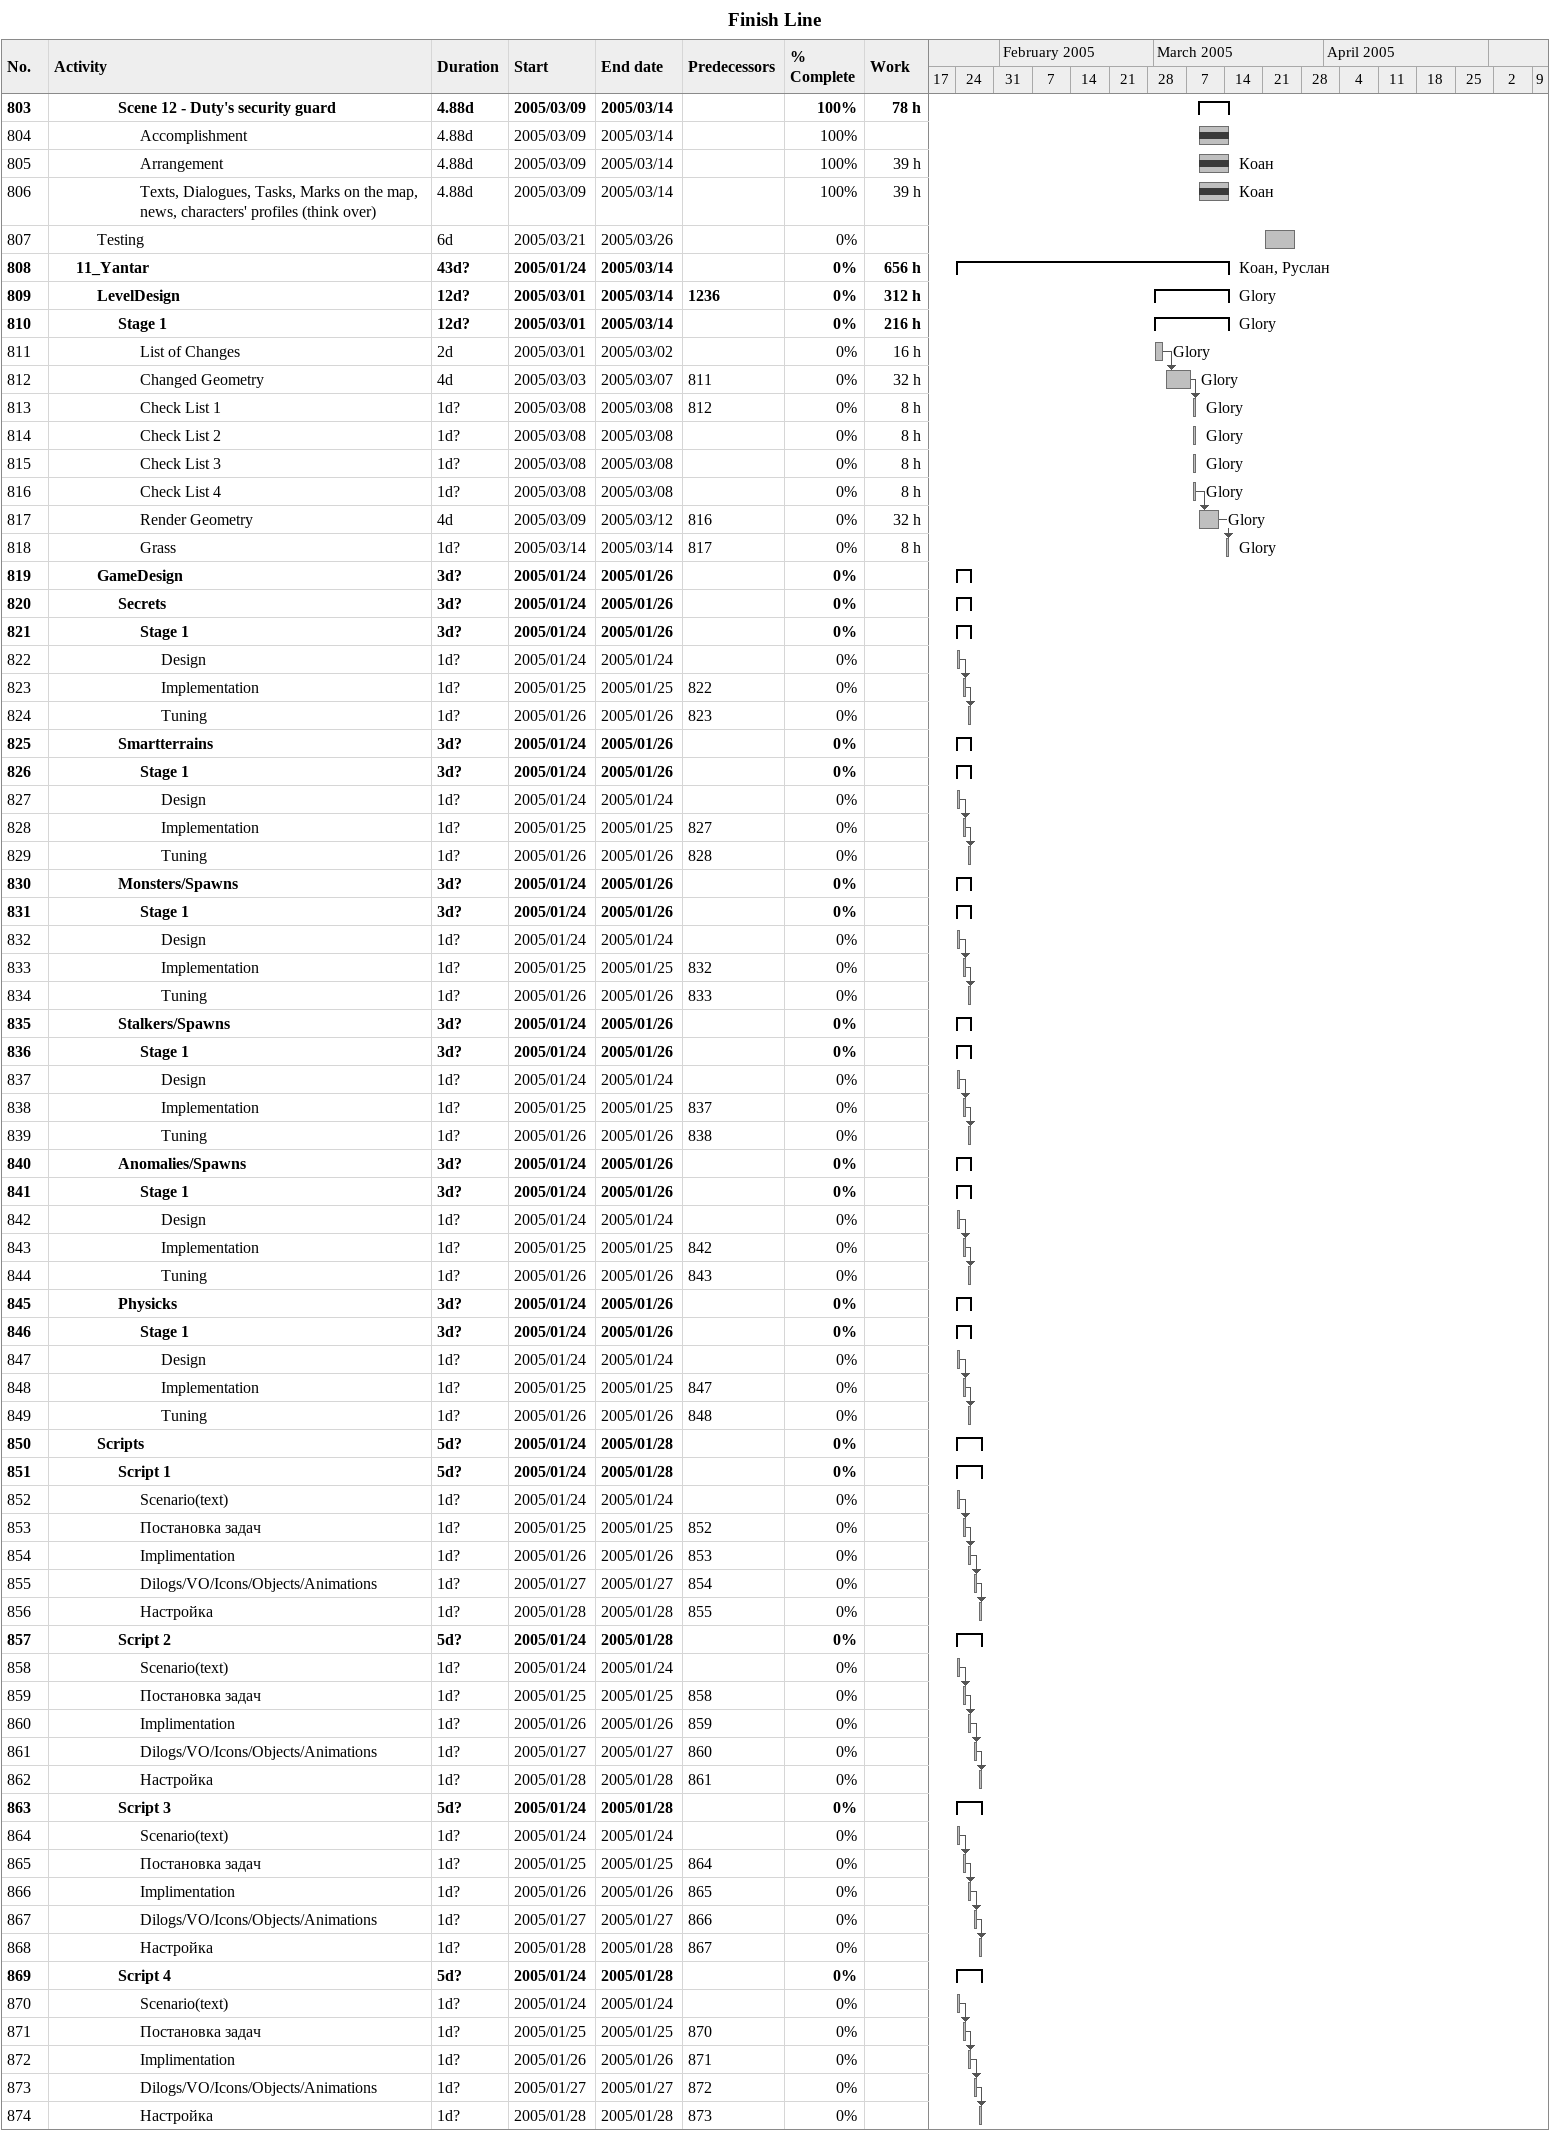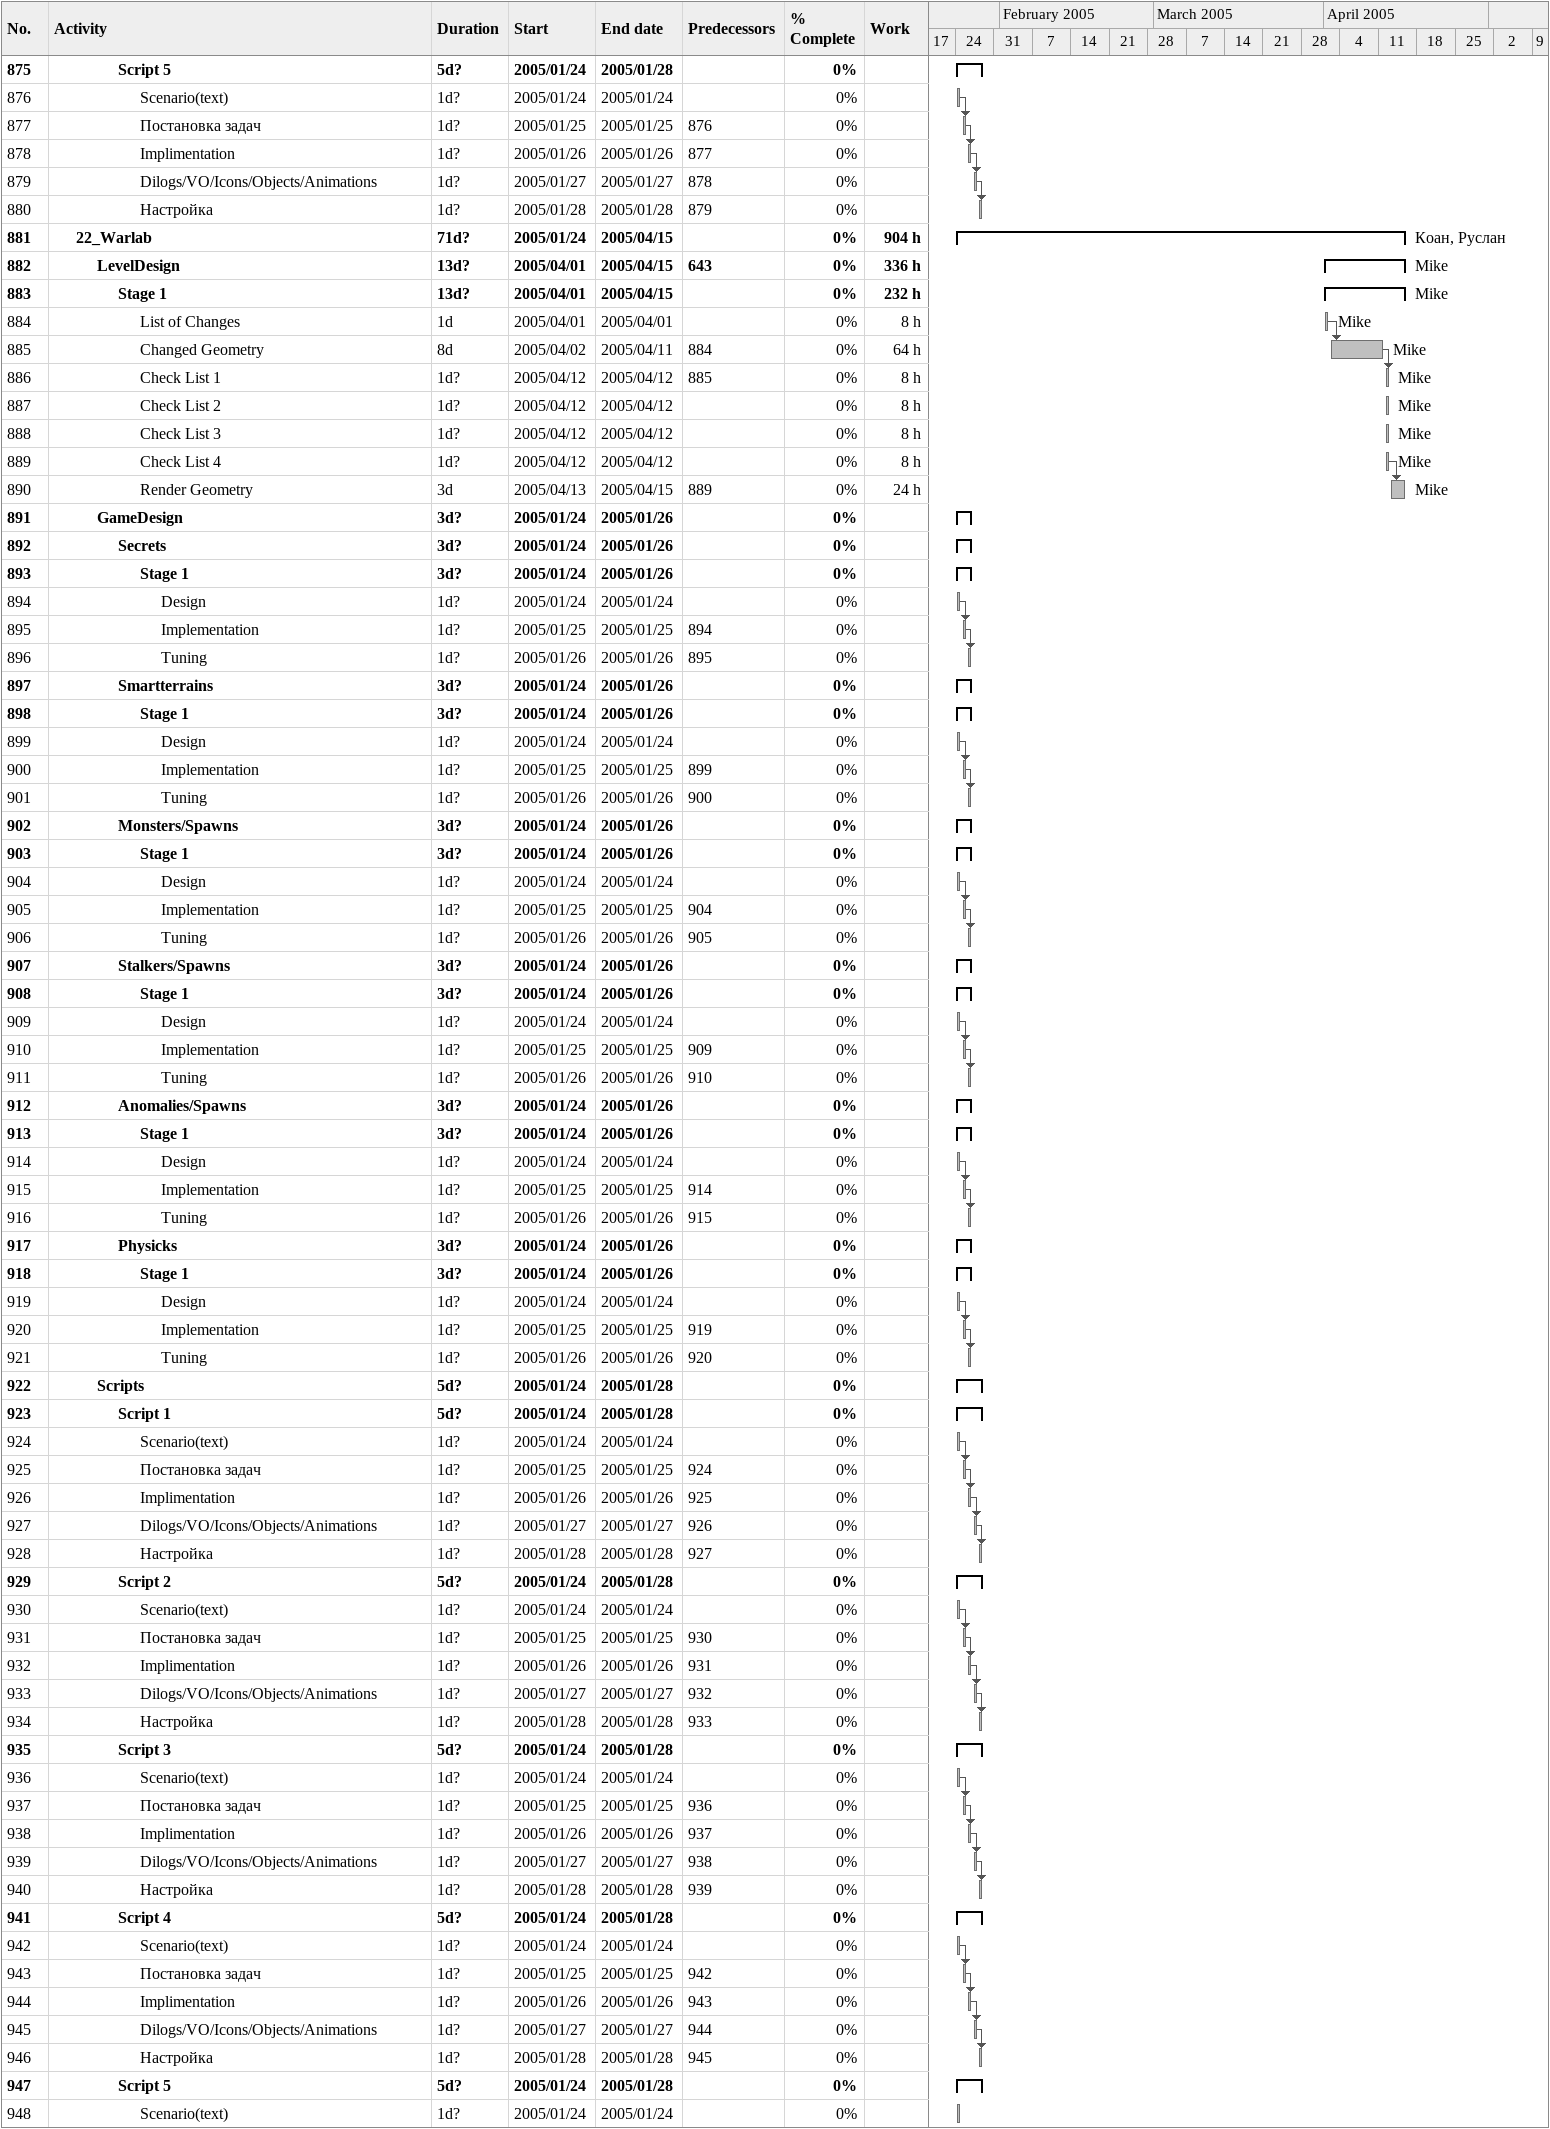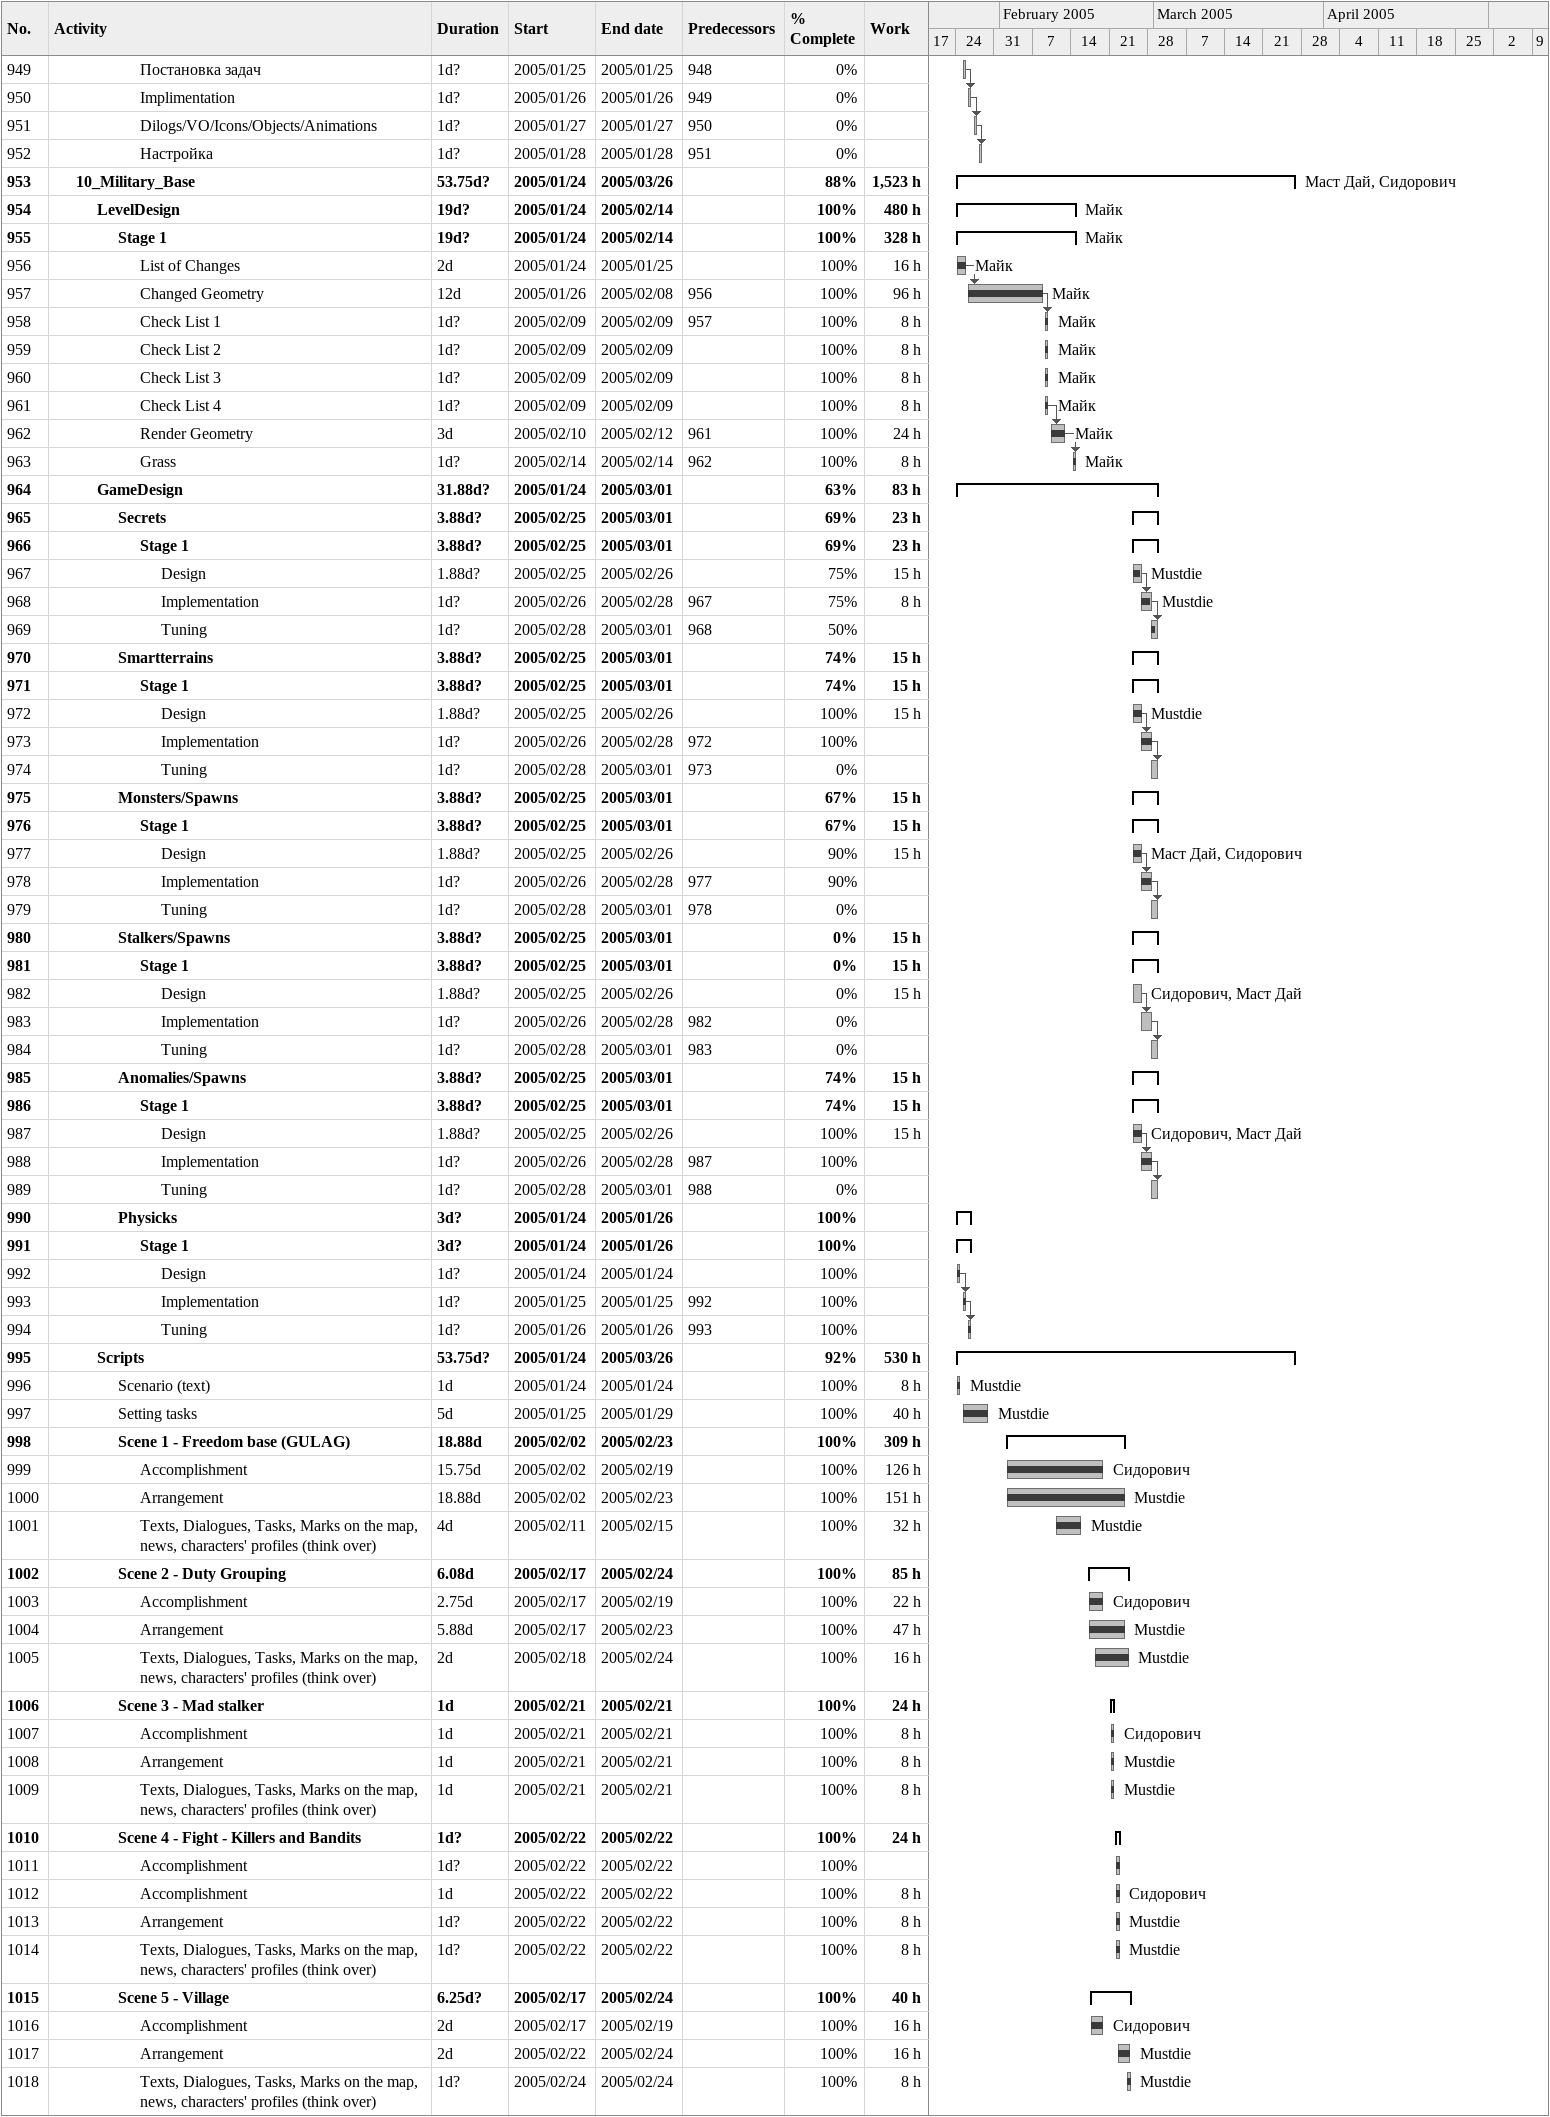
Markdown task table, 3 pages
Finish Line

| ID | Level | Task | Duration | Start | Finish | Predecessors | Resources | % complete | Work (h) |
|---|---|---|---|---|---|---|---|---|---|
| 803 | 4 | **Scene 12 - Duty's security guard** | 4.88d | 2005-03-09 | 2005-03-14 |  |  | 100 | 78 |
| 804 | 5 | Accomplishment | 4.88d | 2005-03-09 | 2005-03-14 |  |  | 100 |  |
| 805 | 5 | Arrangement | 4.88d | 2005-03-09 | 2005-03-14 |  | Коан | 100 | 39 |
| 806 | 5 | Texts, Dialogues, Tasks, Marks on the map, news, characters' profiles (think over) | 4.88d | 2005-03-09 | 2005-03-14 |  | Коан | 100 | 39 |
| 807 | 3 | Testing | 6d | 2005-03-21 | 2005-03-26 |  |  | 0 |  |
| 808 | 2 | **11_Yantar** | 43d? | 2005-01-24 | 2005-03-14 |  | Коан, Руслан | 0 | 656 |
| 809 | 3 | **LevelDesign** | 12d? | 2005-03-01 | 2005-03-14 | 1236 | Glory | 0 | 312 |
| 810 | 4 | **Stage 1** | 12d? | 2005-03-01 | 2005-03-14 |  | Glory | 0 | 216 |
| 811 | 5 | List of Changes | 2d | 2005-03-01 | 2005-03-02 |  | Glory | 0 | 16 |
| 812 | 5 | Changed Geometry | 4d | 2005-03-03 | 2005-03-07 | 811 | Glory | 0 | 32 |
| 813 | 5 | Check List 1 | 1d? | 2005-03-08 | 2005-03-08 | 812 | Glory | 0 | 8 |
| 814 | 5 | Check List 2 | 1d? | 2005-03-08 | 2005-03-08 |  | Glory | 0 | 8 |
| 815 | 5 | Check List 3 | 1d? | 2005-03-08 | 2005-03-08 |  | Glory | 0 | 8 |
| 816 | 5 | Check List 4 | 1d? | 2005-03-08 | 2005-03-08 |  | Glory | 0 | 8 |
| 817 | 5 | Render Geometry | 4d | 2005-03-09 | 2005-03-12 | 816 | Glory | 0 | 32 |
| 818 | 5 | Grass | 1d? | 2005-03-14 | 2005-03-14 | 817 | Glory | 0 | 8 |
| 819 | 3 | **GameDesign** | 3d? | 2005-01-24 | 2005-01-26 |  |  | 0 |  |
| 820 | 4 | **Secrets** | 3d? | 2005-01-24 | 2005-01-26 |  |  | 0 |  |
| 821 | 5 | **Stage 1** | 3d? | 2005-01-24 | 2005-01-26 |  |  | 0 |  |
| 822 | 6 | Design | 1d? | 2005-01-24 | 2005-01-24 |  |  | 0 |  |
| 823 | 6 | Implementation | 1d? | 2005-01-25 | 2005-01-25 | 822 |  | 0 |  |
| 824 | 6 | Tuning | 1d? | 2005-01-26 | 2005-01-26 | 823 |  | 0 |  |
| 825 | 4 | **Smartterrains** | 3d? | 2005-01-24 | 2005-01-26 |  |  | 0 |  |
| 826 | 5 | **Stage 1** | 3d? | 2005-01-24 | 2005-01-26 |  |  | 0 |  |
| 827 | 6 | Design | 1d? | 2005-01-24 | 2005-01-24 |  |  | 0 |  |
| 828 | 6 | Implementation | 1d? | 2005-01-25 | 2005-01-25 | 827 |  | 0 |  |
| 829 | 6 | Tuning | 1d? | 2005-01-26 | 2005-01-26 | 828 |  | 0 |  |
| 830 | 4 | **Monsters/Spawns** | 3d? | 2005-01-24 | 2005-01-26 |  |  | 0 |  |
| 831 | 5 | **Stage 1** | 3d? | 2005-01-24 | 2005-01-26 |  |  | 0 |  |
| 832 | 6 | Design | 1d? | 2005-01-24 | 2005-01-24 |  |  | 0 |  |
| 833 | 6 | Implementation | 1d? | 2005-01-25 | 2005-01-25 | 832 |  | 0 |  |
| 834 | 6 | Tuning | 1d? | 2005-01-26 | 2005-01-26 | 833 |  | 0 |  |
| 835 | 4 | **Stalkers/Spawns** | 3d? | 2005-01-24 | 2005-01-26 |  |  | 0 |  |
| 836 | 5 | **Stage 1** | 3d? | 2005-01-24 | 2005-01-26 |  |  | 0 |  |
| 837 | 6 | Design | 1d? | 2005-01-24 | 2005-01-24 |  |  | 0 |  |
| 838 | 6 | Implementation | 1d? | 2005-01-25 | 2005-01-25 | 837 |  | 0 |  |
| 839 | 6 | Tuning | 1d? | 2005-01-26 | 2005-01-26 | 838 |  | 0 |  |
| 840 | 4 | **Anomalies/Spawns** | 3d? | 2005-01-24 | 2005-01-26 |  |  | 0 |  |
| 841 | 5 | **Stage 1** | 3d? | 2005-01-24 | 2005-01-26 |  |  | 0 |  |
| 842 | 6 | Design | 1d? | 2005-01-24 | 2005-01-24 |  |  | 0 |  |
| 843 | 6 | Implementation | 1d? | 2005-01-25 | 2005-01-25 | 842 |  | 0 |  |
| 844 | 6 | Tuning | 1d? | 2005-01-26 | 2005-01-26 | 843 |  | 0 |  |
| 845 | 4 | **Physicks** | 3d? | 2005-01-24 | 2005-01-26 |  |  | 0 |  |
| 846 | 5 | **Stage 1** | 3d? | 2005-01-24 | 2005-01-26 |  |  | 0 |  |
| 847 | 6 | Design | 1d? | 2005-01-24 | 2005-01-24 |  |  | 0 |  |
| 848 | 6 | Implementation | 1d? | 2005-01-25 | 2005-01-25 | 847 |  | 0 |  |
| 849 | 6 | Tuning | 1d? | 2005-01-26 | 2005-01-26 | 848 |  | 0 |  |
| 850 | 3 | **Scripts** | 5d? | 2005-01-24 | 2005-01-28 |  |  | 0 |  |
| 851 | 4 | **Script 1** | 5d? | 2005-01-24 | 2005-01-28 |  |  | 0 |  |
| 852 | 5 | Scenario(text) | 1d? | 2005-01-24 | 2005-01-24 |  |  | 0 |  |
| 853 | 5 | Постановка задач | 1d? | 2005-01-25 | 2005-01-25 | 852 |  | 0 |  |
| 854 | 5 | Implimentation | 1d? | 2005-01-26 | 2005-01-26 | 853 |  | 0 |  |
| 855 | 5 | Dilogs/VO/Icons/Objects/Animations | 1d? | 2005-01-27 | 2005-01-27 | 854 |  | 0 |  |
| 856 | 5 | Настройка | 1d? | 2005-01-28 | 2005-01-28 | 855 |  | 0 |  |
| 857 | 4 | **Script 2** | 5d? | 2005-01-24 | 2005-01-28 |  |  | 0 |  |
| 858 | 5 | Scenario(text) | 1d? | 2005-01-24 | 2005-01-24 |  |  | 0 |  |
| 859 | 5 | Постановка задач | 1d? | 2005-01-25 | 2005-01-25 | 858 |  | 0 |  |
| 860 | 5 | Implimentation | 1d? | 2005-01-26 | 2005-01-26 | 859 |  | 0 |  |
| 861 | 5 | Dilogs/VO/Icons/Objects/Animations | 1d? | 2005-01-27 | 2005-01-27 | 860 |  | 0 |  |
| 862 | 5 | Настройка | 1d? | 2005-01-28 | 2005-01-28 | 861 |  | 0 |  |
| 863 | 4 | **Script 3** | 5d? | 2005-01-24 | 2005-01-28 |  |  | 0 |  |
| 864 | 5 | Scenario(text) | 1d? | 2005-01-24 | 2005-01-24 |  |  | 0 |  |
| 865 | 5 | Постановка задач | 1d? | 2005-01-25 | 2005-01-25 | 864 |  | 0 |  |
| 866 | 5 | Implimentation | 1d? | 2005-01-26 | 2005-01-26 | 865 |  | 0 |  |
| 867 | 5 | Dilogs/VO/Icons/Objects/Animations | 1d? | 2005-01-27 | 2005-01-27 | 866 |  | 0 |  |
| 868 | 5 | Настройка | 1d? | 2005-01-28 | 2005-01-28 | 867 |  | 0 |  |
| 869 | 4 | **Script 4** | 5d? | 2005-01-24 | 2005-01-28 |  |  | 0 |  |
| 870 | 5 | Scenario(text) | 1d? | 2005-01-24 | 2005-01-24 |  |  | 0 |  |
| 871 | 5 | Постановка задач | 1d? | 2005-01-25 | 2005-01-25 | 870 |  | 0 |  |
| 872 | 5 | Implimentation | 1d? | 2005-01-26 | 2005-01-26 | 871 |  | 0 |  |
| 873 | 5 | Dilogs/VO/Icons/Objects/Animations | 1d? | 2005-01-27 | 2005-01-27 | 872 |  | 0 |  |
| 874 | 5 | Настройка | 1d? | 2005-01-28 | 2005-01-28 | 873 |  | 0 |  |
| 875 | 4 | **Script 5** | 5d? | 2005-01-24 | 2005-01-28 |  |  | 0 |  |
| 876 | 5 | Scenario(text) | 1d? | 2005-01-24 | 2005-01-24 |  |  | 0 |  |
| 877 | 5 | Постановка задач | 1d? | 2005-01-25 | 2005-01-25 | 876 |  | 0 |  |
| 878 | 5 | Implimentation | 1d? | 2005-01-26 | 2005-01-26 | 877 |  | 0 |  |
| 879 | 5 | Dilogs/VO/Icons/Objects/Animations | 1d? | 2005-01-27 | 2005-01-27 | 878 |  | 0 |  |
| 880 | 5 | Настройка | 1d? | 2005-01-28 | 2005-01-28 | 879 |  | 0 |  |
| 881 | 2 | **22_Warlab** | 71d? | 2005-01-24 | 2005-04-15 |  | Коан, Руслан | 0 | 904 |
| 882 | 3 | **LevelDesign** | 13d? | 2005-04-01 | 2005-04-15 | 643 | Mike | 0 | 336 |
| 883 | 4 | **Stage 1** | 13d? | 2005-04-01 | 2005-04-15 |  | Mike | 0 | 232 |
| 884 | 5 | List of Changes | 1d | 2005-04-01 | 2005-04-01 |  | Mike | 0 | 8 |
| 885 | 5 | Changed Geometry | 8d | 2005-04-02 | 2005-04-11 | 884 | Mike | 0 | 64 |
| 886 | 5 | Check List 1 | 1d? | 2005-04-12 | 2005-04-12 | 885 | Mike | 0 | 8 |
| 887 | 5 | Check List 2 | 1d? | 2005-04-12 | 2005-04-12 |  | Mike | 0 | 8 |
| 888 | 5 | Check List 3 | 1d? | 2005-04-12 | 2005-04-12 |  | Mike | 0 | 8 |
| 889 | 5 | Check List 4 | 1d? | 2005-04-12 | 2005-04-12 |  | Mike | 0 | 8 |
| 890 | 5 | Render Geometry | 3d | 2005-04-13 | 2005-04-15 | 889 | Mike | 0 | 24 |
| 891 | 3 | **GameDesign** | 3d? | 2005-01-24 | 2005-01-26 |  |  | 0 |  |
| 892 | 4 | **Secrets** | 3d? | 2005-01-24 | 2005-01-26 |  |  | 0 |  |
| 893 | 5 | **Stage 1** | 3d? | 2005-01-24 | 2005-01-26 |  |  | 0 |  |
| 894 | 6 | Design | 1d? | 2005-01-24 | 2005-01-24 |  |  | 0 |  |
| 895 | 6 | Implementation | 1d? | 2005-01-25 | 2005-01-25 | 894 |  | 0 |  |
| 896 | 6 | Tuning | 1d? | 2005-01-26 | 2005-01-26 | 895 |  | 0 |  |
| 897 | 4 | **Smartterrains** | 3d? | 2005-01-24 | 2005-01-26 |  |  | 0 |  |
| 898 | 5 | **Stage 1** | 3d? | 2005-01-24 | 2005-01-26 |  |  | 0 |  |
| 899 | 6 | Design | 1d? | 2005-01-24 | 2005-01-24 |  |  | 0 |  |
| 900 | 6 | Implementation | 1d? | 2005-01-25 | 2005-01-25 | 899 |  | 0 |  |
| 901 | 6 | Tuning | 1d? | 2005-01-26 | 2005-01-26 | 900 |  | 0 |  |
| 902 | 4 | **Monsters/Spawns** | 3d? | 2005-01-24 | 2005-01-26 |  |  | 0 |  |
| 903 | 5 | **Stage 1** | 3d? | 2005-01-24 | 2005-01-26 |  |  | 0 |  |
| 904 | 6 | Design | 1d? | 2005-01-24 | 2005-01-24 |  |  | 0 |  |
| 905 | 6 | Implementation | 1d? | 2005-01-25 | 2005-01-25 | 904 |  | 0 |  |
| 906 | 6 | Tuning | 1d? | 2005-01-26 | 2005-01-26 | 905 |  | 0 |  |
| 907 | 4 | **Stalkers/Spawns** | 3d? | 2005-01-24 | 2005-01-26 |  |  | 0 |  |
| 908 | 5 | **Stage 1** | 3d? | 2005-01-24 | 2005-01-26 |  |  | 0 |  |
| 909 | 6 | Design | 1d? | 2005-01-24 | 2005-01-24 |  |  | 0 |  |
| 910 | 6 | Implementation | 1d? | 2005-01-25 | 2005-01-25 | 909 |  | 0 |  |
| 911 | 6 | Tuning | 1d? | 2005-01-26 | 2005-01-26 | 910 |  | 0 |  |
| 912 | 4 | **Anomalies/Spawns** | 3d? | 2005-01-24 | 2005-01-26 |  |  | 0 |  |
| 913 | 5 | **Stage 1** | 3d? | 2005-01-24 | 2005-01-26 |  |  | 0 |  |
| 914 | 6 | Design | 1d? | 2005-01-24 | 2005-01-24 |  |  | 0 |  |
| 915 | 6 | Implementation | 1d? | 2005-01-25 | 2005-01-25 | 914 |  | 0 |  |
| 916 | 6 | Tuning | 1d? | 2005-01-26 | 2005-01-26 | 915 |  | 0 |  |
| 917 | 4 | **Physicks** | 3d? | 2005-01-24 | 2005-01-26 |  |  | 0 |  |
| 918 | 5 | **Stage 1** | 3d? | 2005-01-24 | 2005-01-26 |  |  | 0 |  |
| 919 | 6 | Design | 1d? | 2005-01-24 | 2005-01-24 |  |  | 0 |  |
| 920 | 6 | Implementation | 1d? | 2005-01-25 | 2005-01-25 | 919 |  | 0 |  |
| 921 | 6 | Tuning | 1d? | 2005-01-26 | 2005-01-26 | 920 |  | 0 |  |
| 922 | 3 | **Scripts** | 5d? | 2005-01-24 | 2005-01-28 |  |  | 0 |  |
| 923 | 4 | **Script 1** | 5d? | 2005-01-24 | 2005-01-28 |  |  | 0 |  |
| 924 | 5 | Scenario(text) | 1d? | 2005-01-24 | 2005-01-24 |  |  | 0 |  |
| 925 | 5 | Постановка задач | 1d? | 2005-01-25 | 2005-01-25 | 924 |  | 0 |  |
| 926 | 5 | Implimentation | 1d? | 2005-01-26 | 2005-01-26 | 925 |  | 0 |  |
| 927 | 5 | Dilogs/VO/Icons/Objects/Animations | 1d? | 2005-01-27 | 2005-01-27 | 926 |  | 0 |  |
| 928 | 5 | Настройка | 1d? | 2005-01-28 | 2005-01-28 | 927 |  | 0 |  |
| 929 | 4 | **Script 2** | 5d? | 2005-01-24 | 2005-01-28 |  |  | 0 |  |
| 930 | 5 | Scenario(text) | 1d? | 2005-01-24 | 2005-01-24 |  |  | 0 |  |
| 931 | 5 | Постановка задач | 1d? | 2005-01-25 | 2005-01-25 | 930 |  | 0 |  |
| 932 | 5 | Implimentation | 1d? | 2005-01-26 | 2005-01-26 | 931 |  | 0 |  |
| 933 | 5 | Dilogs/VO/Icons/Objects/Animations | 1d? | 2005-01-27 | 2005-01-27 | 932 |  | 0 |  |
| 934 | 5 | Настройка | 1d? | 2005-01-28 | 2005-01-28 | 933 |  | 0 |  |
| 935 | 4 | **Script 3** | 5d? | 2005-01-24 | 2005-01-28 |  |  | 0 |  |
| 936 | 5 | Scenario(text) | 1d? | 2005-01-24 | 2005-01-24 |  |  | 0 |  |
| 937 | 5 | Постановка задач | 1d? | 2005-01-25 | 2005-01-25 | 936 |  | 0 |  |
| 938 | 5 | Implimentation | 1d? | 2005-01-26 | 2005-01-26 | 937 |  | 0 |  |
| 939 | 5 | Dilogs/VO/Icons/Objects/Animations | 1d? | 2005-01-27 | 2005-01-27 | 938 |  | 0 |  |
| 940 | 5 | Настройка | 1d? | 2005-01-28 | 2005-01-28 | 939 |  | 0 |  |
| 941 | 4 | **Script 4** | 5d? | 2005-01-24 | 2005-01-28 |  |  | 0 |  |
| 942 | 5 | Scenario(text) | 1d? | 2005-01-24 | 2005-01-24 |  |  | 0 |  |
| 943 | 5 | Постановка задач | 1d? | 2005-01-25 | 2005-01-25 | 942 |  | 0 |  |
| 944 | 5 | Implimentation | 1d? | 2005-01-26 | 2005-01-26 | 943 |  | 0 |  |
| 945 | 5 | Dilogs/VO/Icons/Objects/Animations | 1d? | 2005-01-27 | 2005-01-27 | 944 |  | 0 |  |
| 946 | 5 | Настройка | 1d? | 2005-01-28 | 2005-01-28 | 945 |  | 0 |  |
| 947 | 4 | **Script 5** | 5d? | 2005-01-24 | 2005-01-28 |  |  | 0 |  |
| 948 | 5 | Scenario(text) | 1d? | 2005-01-24 | 2005-01-24 |  |  | 0 |  |
| 949 | 5 | Постановка задач | 1d? | 2005-01-25 | 2005-01-25 | 948 |  | 0 |  |
| 950 | 5 | Implimentation | 1d? | 2005-01-26 | 2005-01-26 | 949 |  | 0 |  |
| 951 | 5 | Dilogs/VO/Icons/Objects/Animations | 1d? | 2005-01-27 | 2005-01-27 | 950 |  | 0 |  |
| 952 | 5 | Настройка | 1d? | 2005-01-28 | 2005-01-28 | 951 |  | 0 |  |
| 953 | 2 | **10_Military_Base** | 53.75d? | 2005-01-24 | 2005-03-26 |  | Маст Дай, Сидорович | 88 | 1523 |
| 954 | 3 | **LevelDesign** | 19d? | 2005-01-24 | 2005-02-14 |  | Майк | 100 | 480 |
| 955 | 4 | **Stage 1** | 19d? | 2005-01-24 | 2005-02-14 |  | Майк | 100 | 328 |
| 956 | 5 | List of Changes | 2d | 2005-01-24 | 2005-01-25 |  | Майк | 100 | 16 |
| 957 | 5 | Changed Geometry | 12d | 2005-01-26 | 2005-02-08 | 956 | Майк | 100 | 96 |
| 958 | 5 | Check List 1 | 1d? | 2005-02-09 | 2005-02-09 | 957 | Майк | 100 | 8 |
| 959 | 5 | Check List 2 | 1d? | 2005-02-09 | 2005-02-09 |  | Майк | 100 | 8 |
| 960 | 5 | Check List 3 | 1d? | 2005-02-09 | 2005-02-09 |  | Майк | 100 | 8 |
| 961 | 5 | Check List 4 | 1d? | 2005-02-09 | 2005-02-09 |  | Майк | 100 | 8 |
| 962 | 5 | Render Geometry | 3d | 2005-02-10 | 2005-02-12 | 961 | Майк | 100 | 24 |
| 963 | 5 | Grass | 1d? | 2005-02-14 | 2005-02-14 | 962 | Майк | 100 | 8 |
| 964 | 3 | **GameDesign** | 31.88d? | 2005-01-24 | 2005-03-01 |  |  | 63 | 83 |
| 965 | 4 | **Secrets** | 3.88d? | 2005-02-25 | 2005-03-01 |  |  | 69 | 23 |
| 966 | 5 | **Stage 1** | 3.88d? | 2005-02-25 | 2005-03-01 |  |  | 69 | 23 |
| 967 | 6 | Design | 1.88d? | 2005-02-25 | 2005-02-26 |  | Mustdie | 75 | 15 |
| 968 | 6 | Implementation | 1d? | 2005-02-26 | 2005-02-28 | 967 | Mustdie | 75 | 8 |
| 969 | 6 | Tuning | 1d? | 2005-02-28 | 2005-03-01 | 968 |  | 50 |  |
| 970 | 4 | **Smartterrains** | 3.88d? | 2005-02-25 | 2005-03-01 |  |  | 74 | 15 |
| 971 | 5 | **Stage 1** | 3.88d? | 2005-02-25 | 2005-03-01 |  |  | 74 | 15 |
| 972 | 6 | Design | 1.88d? | 2005-02-25 | 2005-02-26 |  | Mustdie | 100 | 15 |
| 973 | 6 | Implementation | 1d? | 2005-02-26 | 2005-02-28 | 972 |  | 100 |  |
| 974 | 6 | Tuning | 1d? | 2005-02-28 | 2005-03-01 | 973 |  | 0 |  |
| 975 | 4 | **Monsters/Spawns** | 3.88d? | 2005-02-25 | 2005-03-01 |  |  | 67 | 15 |
| 976 | 5 | **Stage 1** | 3.88d? | 2005-02-25 | 2005-03-01 |  |  | 67 | 15 |
| 977 | 6 | Design | 1.88d? | 2005-02-25 | 2005-02-26 |  | Маст Дай, Сидорович | 90 | 15 |
| 978 | 6 | Implementation | 1d? | 2005-02-26 | 2005-02-28 | 977 |  | 90 |  |
| 979 | 6 | Tuning | 1d? | 2005-02-28 | 2005-03-01 | 978 |  | 0 |  |
| 980 | 4 | **Stalkers/Spawns** | 3.88d? | 2005-02-25 | 2005-03-01 |  |  | 0 | 15 |
| 981 | 5 | **Stage 1** | 3.88d? | 2005-02-25 | 2005-03-01 |  |  | 0 | 15 |
| 982 | 6 | Design | 1.88d? | 2005-02-25 | 2005-02-26 |  | Сидорович, Маст Дай | 0 | 15 |
| 983 | 6 | Implementation | 1d? | 2005-02-26 | 2005-02-28 | 982 |  | 0 |  |
| 984 | 6 | Tuning | 1d? | 2005-02-28 | 2005-03-01 | 983 |  | 0 |  |
| 985 | 4 | **Anomalies/Spawns** | 3.88d? | 2005-02-25 | 2005-03-01 |  |  | 74 | 15 |
| 986 | 5 | **Stage 1** | 3.88d? | 2005-02-25 | 2005-03-01 |  |  | 74 | 15 |
| 987 | 6 | Design | 1.88d? | 2005-02-25 | 2005-02-26 |  | Сидорович, Маст Дай | 100 | 15 |
| 988 | 6 | Implementation | 1d? | 2005-02-26 | 2005-02-28 | 987 |  | 100 |  |
| 989 | 6 | Tuning | 1d? | 2005-02-28 | 2005-03-01 | 988 |  | 0 |  |
| 990 | 4 | **Physicks** | 3d? | 2005-01-24 | 2005-01-26 |  |  | 100 |  |
| 991 | 5 | **Stage 1** | 3d? | 2005-01-24 | 2005-01-26 |  |  | 100 |  |
| 992 | 6 | Design | 1d? | 2005-01-24 | 2005-01-24 |  |  | 100 |  |
| 993 | 6 | Implementation | 1d? | 2005-01-25 | 2005-01-25 | 992 |  | 100 |  |
| 994 | 6 | Tuning | 1d? | 2005-01-26 | 2005-01-26 | 993 |  | 100 |  |
| 995 | 3 | **Scripts** | 53.75d? | 2005-01-24 | 2005-03-26 |  |  | 92 | 530 |
| 996 | 4 | Scenario (text) | 1d | 2005-01-24 | 2005-01-24 |  | Mustdie | 100 | 8 |
| 997 | 4 | Setting tasks | 5d | 2005-01-25 | 2005-01-29 |  | Mustdie | 100 | 40 |
| 998 | 4 | **Scene 1 - Freedom base (GULAG)** | 18.88d | 2005-02-02 | 2005-02-23 |  |  | 100 | 309 |
| 999 | 5 | Accomplishment | 15.75d | 2005-02-02 | 2005-02-19 |  | Сидорович | 100 | 126 |
| 1000 | 5 | Arrangement | 18.88d | 2005-02-02 | 2005-02-23 |  | Mustdie | 100 | 151 |
| 1001 | 5 | Texts, Dialogues, Tasks, Marks on the map, news, characters' profiles (think over) | 4d | 2005-02-11 | 2005-02-15 |  | Mustdie | 100 | 32 |
| 1002 | 4 | **Scene 2 - Duty Grouping** | 6.08d | 2005-02-17 | 2005-02-24 |  |  | 100 | 85 |
| 1003 | 5 | Accomplishment | 2.75d | 2005-02-17 | 2005-02-19 |  | Сидорович | 100 | 22 |
| 1004 | 5 | Arrangement | 5.88d | 2005-02-17 | 2005-02-23 |  | Mustdie | 100 | 47 |
| 1005 | 5 | Texts, Dialogues, Tasks, Marks on the map, news, characters' profiles (think over) | 2d | 2005-02-18 | 2005-02-24 |  | Mustdie | 100 | 16 |
| 1006 | 4 | **Scene 3 - Mad stalker** | 1d | 2005-02-21 | 2005-02-21 |  |  | 100 | 24 |
| 1007 | 5 | Accomplishment | 1d | 2005-02-21 | 2005-02-21 |  | Сидорович | 100 | 8 |
| 1008 | 5 | Arrangement | 1d | 2005-02-21 | 2005-02-21 |  | Mustdie | 100 | 8 |
| 1009 | 5 | Texts, Dialogues, Tasks, Marks on the map, news, characters' profiles (think over) | 1d | 2005-02-21 | 2005-02-21 |  | Mustdie | 100 | 8 |
| 1010 | 4 | **Scene 4 - Fight - Killers and Bandits** | 1d? | 2005-02-22 | 2005-02-22 |  |  | 100 | 24 |
| 1011 | 5 | Accomplishment | 1d? | 2005-02-22 | 2005-02-22 |  |  | 100 |  |
| 1012 | 5 | Accomplishment | 1d | 2005-02-22 | 2005-02-22 |  | Сидорович | 100 | 8 |
| 1013 | 5 | Arrangement | 1d? | 2005-02-22 | 2005-02-22 |  | Mustdie | 100 | 8 |
| 1014 | 5 | Texts, Dialogues, Tasks, Marks on the map, news, characters' profiles (think over) | 1d? | 2005-02-22 | 2005-02-22 |  | Mustdie | 100 | 8 |
| 1015 | 4 | **Scene 5 - Village** | 6.25d? | 2005-02-17 | 2005-02-24 |  |  | 100 | 40 |
| 1016 | 5 | Accomplishment | 2d | 2005-02-17 | 2005-02-19 |  | Сидорович | 100 | 16 |
| 1017 | 5 | Arrangement | 2d | 2005-02-22 | 2005-02-24 |  | Mustdie | 100 | 16 |
| 1018 | 5 | Texts, Dialogues, Tasks, Marks on the map, news, characters' profiles (think over) | 1d? | 2005-02-24 | 2005-02-24 |  | Mustdie | 100 | 8 |
